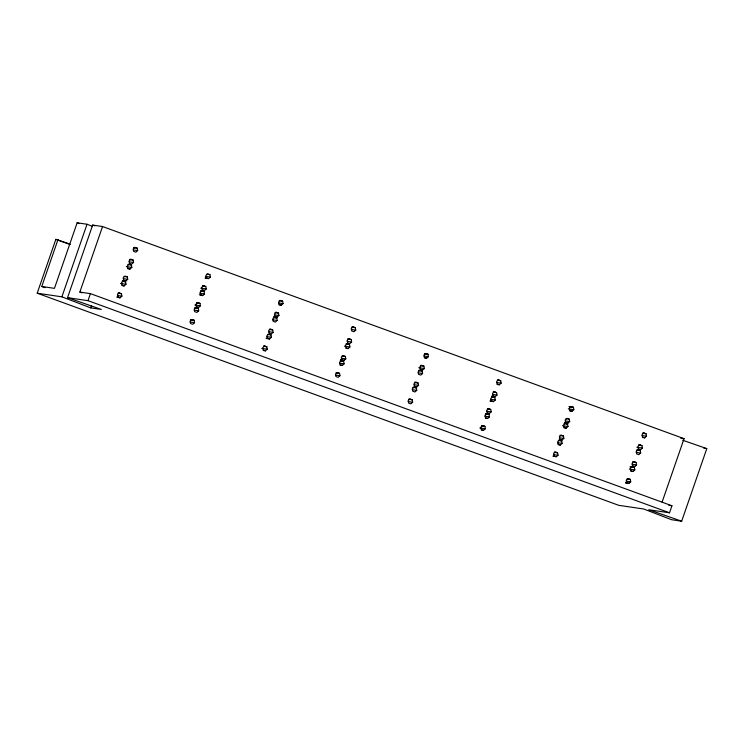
<?xml version="1.0" encoding="UTF-8"?>
<svg xmlns="http://www.w3.org/2000/svg" width="744" height="744" viewBox="0 0 744 744"><rect width="100%" height="100%" fill="white"/><g stroke="black" fill="none" stroke-linecap="round" stroke-linejoin="round"><path stroke-width="1.12" d="M682.685 440.225L706.8 448.623L681.671 521.2L671.646 519.731L643.7 508.998L618.729 505.325L37.2 293.192L55.846 239.345L69.964 244.041M45.021 287.677L41.748 286.487L57.967 239.661M92.368 226.297L87.029 224.251L77.144 222.8L54.452 288.347L41.748 286.487M37.2 293.192L61.892 296.828L87.029 224.251M61.892 296.828L90.74 307.886L101.324 309.439L67.537 297.656L92.665 225.079L102.551 226.529L684.071 438.662L662.132 502.033M82.026 292.876L79.85 292.085L102.551 226.529M67.537 297.656L87.997 300.66L90.433 293.638L671.953 505.771L669.526 512.793L648.777 509.742L681.671 521.2M90.74 307.886L91.484 305.719M137.677 250.579L135.854 252.197L133.622 251.379L133.204 248.942L135.027 247.324L137.259 248.143L137.677 250.579L133.26 249.928M133.557 262.474L131.735 264.092L129.502 263.274L129.084 260.837L130.907 259.219L133.139 260.037L133.557 262.474L129.14 261.823M130.014 269.049L131.837 267.431L131.418 264.994L129.186 264.185L127.364 265.803L127.782 268.24L130.014 269.049L127.81 268.733M125.903 280.944L127.717 279.326L127.308 276.889L125.066 276.071L123.244 277.698L123.662 280.135L125.903 280.944L122.583 280.46M124.183 285.91L125.996 284.292L125.587 281.855L123.346 281.037L121.523 282.655L121.942 285.092L124.183 285.91L121.97 285.584M120.063 297.805L121.886 296.186L121.467 293.75L119.226 292.931L117.413 294.55L117.822 296.986L120.063 297.805L117.85 297.479M210.366 277.094L208.543 278.712L206.311 277.893L205.893 275.466L207.715 273.839L209.948 274.657L210.366 277.094L205.948 276.442M204.423 290.606L206.246 288.988L205.828 286.552L203.596 285.733L201.773 287.351L202.191 289.788L204.423 290.606L202.219 290.281M202.712 295.573L204.526 293.945L204.116 291.518L201.875 290.699L200.052 292.318L200.471 294.754L202.712 295.573L200.499 295.247M198.592 307.458L200.415 305.84L199.997 303.403L197.755 302.594L195.942 304.212L196.351 306.649L198.592 307.458L196.379 307.142M198.695 310.806L196.872 312.424L194.63 311.606L194.221 309.178L196.035 307.551L198.276 308.369L198.695 310.806L194.277 310.155M194.575 322.701L192.752 324.319L190.52 323.501L190.101 321.064L191.924 319.446L194.156 320.264L194.575 322.701L190.157 322.05M281.232 305.226L283.055 303.608L282.636 301.171L280.404 300.362L278.582 301.98L279 304.417L281.232 305.226L279.028 304.901M277.121 317.121L278.935 315.502L278.526 313.066L276.284 312.248L274.462 313.875L274.88 316.302L277.121 317.121L274.908 316.795M277.224 320.469L275.401 322.087L273.16 321.269L272.75 318.832L274.564 317.214L276.805 318.032L277.224 320.469L272.806 319.818M273.104 332.363L271.281 333.982L269.04 333.163L268.631 330.727L270.444 329.108L272.685 329.927L273.104 332.363L268.686 331.712M269.561 338.939L271.383 337.32L270.965 334.884L268.733 334.075L266.91 335.693L267.329 338.129L269.561 338.939L266.25 338.455M265.441 350.833L267.263 349.215L266.845 346.778L264.613 345.96L262.79 347.588L263.209 350.024L265.441 350.833L263.237 350.508M355.744 330.122L353.93 331.75L351.689 330.931L351.27 328.495L353.093 326.876L355.334 327.695L355.744 330.122L351.326 329.48M351.633 342.017L349.81 343.635L347.569 342.826L347.16 340.389L348.973 338.771L351.214 339.58L351.633 342.017L347.216 341.366M348.09 348.601L349.913 346.983L349.494 344.546L347.253 343.728L345.439 345.356L345.848 347.783L348.09 348.601L345.886 348.276M343.97 360.496L345.793 358.878L345.374 356.441L343.142 355.623L341.319 357.241L341.738 359.678L343.97 360.496L340.659 360.012M342.249 365.462L344.072 363.835L343.654 361.407L341.422 360.589L339.599 362.207L340.017 364.644L342.249 365.462L340.045 365.137M339.952 375.729L338.139 377.348L335.897 376.538L335.479 374.102L337.302 372.484L339.534 373.293L339.952 375.729L335.535 375.088M426.619 358.264L428.442 356.646L428.023 354.209L425.782 353.391L423.968 355.009L424.378 357.446L426.619 358.264L424.406 357.938M422.499 370.159L424.322 368.54L423.903 366.104L421.662 365.285L419.849 366.904L420.258 369.34L422.499 370.159L420.295 369.833M422.601 373.497L420.779 375.116L418.547 374.306L418.128 371.87L419.951 370.252L422.183 371.061L422.601 373.497L418.184 372.846M416.659 387.01L418.481 385.392L418.063 382.955L415.831 382.137L414.008 383.764L414.427 386.192L416.659 387.01L414.454 386.685M416.761 390.358L414.947 391.976L412.706 391.158L412.288 388.721L414.11 387.103L416.352 387.922L416.761 390.358L412.343 389.707M412.641 402.253L410.828 403.871L408.586 403.053L408.168 400.616L409.991 398.998L412.232 399.816L412.641 402.253L408.224 401.602M499.308 384.778L501.131 383.16L500.712 380.723L498.48 379.905L496.657 381.523L497.076 383.96L499.308 384.778L497.104 384.453M497.011 395.055L495.188 396.673L492.956 395.854L492.537 393.418L494.36 391.8L496.592 392.618L497.011 395.055L492.593 394.404M493.467 401.639L495.29 400.012L494.872 397.584L492.64 396.766L490.817 398.384L491.235 400.821L493.467 401.639L490.156 401.146M489.357 413.524L491.17 411.906L490.761 409.47L488.52 408.661L486.697 410.279L487.115 412.715L489.357 413.524L487.143 413.208M487.636 418.491L489.45 416.873L489.041 414.436L486.799 413.618L484.976 415.245L485.395 417.672L487.636 418.491L485.423 418.165M483.516 430.385L485.339 428.767L484.921 426.331L482.679 425.512L480.866 427.13L481.275 429.567L483.516 430.385L481.303 430.06M571.996 411.293L573.819 409.674L573.401 407.238L571.169 406.429L569.346 408.047L569.764 410.483L571.996 411.293L569.792 410.967M567.877 423.187L569.699 421.569L569.281 419.132L567.049 418.314L565.226 419.942L565.645 422.369L567.877 423.187L564.566 422.704M566.165 428.153L567.979 426.535L567.57 424.099L565.328 423.28L563.506 424.898L563.924 427.335L566.165 428.153L563.952 427.828M562.046 440.048L563.859 438.43L563.45 435.993L561.209 435.175L559.386 436.793L559.804 439.23L562.046 440.048L559.832 439.723M560.325 445.005L562.148 443.387L561.729 440.95L559.488 440.141L557.674 441.759L558.084 444.196L560.325 445.005L558.112 444.68M558.028 455.282L556.205 456.9L553.973 456.081L553.555 453.654L555.377 452.027L557.609 452.845L558.028 455.282L553.61 454.631M644.685 437.816L646.508 436.189L646.09 433.761L643.858 432.943L642.035 434.561L642.453 436.998L644.685 437.816L642.481 437.491M640.575 449.702L642.388 448.083L641.979 445.647L639.738 444.838L637.915 446.456L638.333 448.892L640.575 449.702L638.361 449.376M640.677 453.05L638.854 454.668L636.613 453.849L636.204 451.413L638.017 449.795L640.259 450.613L640.677 453.05L636.26 452.399M634.734 466.562L636.557 464.944L636.139 462.508L633.897 461.689L632.084 463.307L632.493 465.744L634.734 466.562L632.521 466.237M633.014 471.529L634.837 469.901L634.418 467.474L632.186 466.655L630.363 468.274L630.782 470.71L633.014 471.529L630.81 471.203M628.894 483.414L630.717 481.796L630.298 479.359L628.066 478.55L626.243 480.168L626.662 482.605L628.894 483.414L625.583 482.93M133.929 247.408L136.143 247.733M133.948 247.659L137.259 248.143M129.809 259.303L132.023 259.628M129.828 259.544L133.139 260.037M206.637 274.173L209.948 274.657M128.098 264.269L130.302 264.594M128.108 264.511L131.418 264.994M205.223 277.977L207.427 278.303M126.313 266.622L131.837 267.431M205.232 278.228L207.437 278.554M202.508 285.817L204.712 286.142M202.517 286.068L205.828 286.552M123.988 276.405L127.308 276.889M200.722 288.179L206.246 288.988M279.316 300.446L281.52 300.762M279.326 300.688L282.636 301.171M123.299 278.674L127.717 279.326M200.787 290.783L202.991 291.109M200.796 291.025L204.116 291.518M278.637 302.957L283.055 303.608M122.258 281.12L124.462 281.446M122.276 281.372L125.587 281.855M200.108 293.303L204.526 293.945M199.383 294.838L201.587 295.163M120.482 283.483L125.996 284.292M275.196 312.331L277.4 312.657M275.206 312.582L278.526 313.066M196.667 302.678L198.871 303.003M196.686 302.92L199.997 303.403M274.517 314.852L278.935 315.502M352.005 326.96L354.209 327.286M352.014 327.202L355.334 327.695M118.138 293.015L120.351 293.341M118.157 293.257L121.467 293.75M273.792 316.386L275.996 316.712M194.891 305.031L200.415 305.84M273.476 317.297L275.689 317.623M273.494 317.539L276.805 318.032M117.468 295.535L121.886 296.186M194.947 307.635L197.16 307.96M194.965 307.886L198.276 308.369M116.734 297.07L118.947 297.395M79.85 292.085L90.433 293.638M347.885 338.855L350.099 339.18M347.904 339.097L351.214 339.58M269.356 329.192L271.569 329.518M269.375 329.434L272.685 329.927M424.694 353.474L426.907 353.8M424.712 353.716L428.023 354.209M190.827 319.529L193.04 319.855M190.845 319.781L194.156 320.264M346.165 343.812L348.378 344.137M346.183 344.063L349.494 344.546M424.024 355.995L428.442 356.646M267.654 334.4L270.965 334.884M344.388 346.174L349.913 346.983M266.966 336.669L271.383 337.32M266.231 338.213L268.445 338.539M420.574 365.369L422.787 365.695M420.593 365.611L423.903 366.104M342.063 355.958L345.374 356.441M418.798 367.722L424.322 368.54M497.383 379.989L499.596 380.314M497.401 380.24L500.712 380.723M263.525 346.044L265.729 346.369M263.534 346.295L266.845 346.778M341.375 358.227L345.793 358.878M418.853 370.335L421.067 370.652M418.872 370.577L422.183 371.061M496.713 382.509L501.131 383.16M340.64 359.761L342.854 360.087M261.739 348.406L267.263 349.215M340.334 360.673L342.538 360.998M340.343 360.914L343.654 361.407M339.655 363.193L344.072 363.835M493.263 391.883L495.476 392.209M493.281 392.135L496.592 392.618M414.743 382.221L416.947 382.546M414.752 382.472L418.063 382.955M570.071 406.512L572.285 406.829M568.983 406.587L573.401 407.238M336.214 372.567L338.418 372.893M336.223 372.809L339.534 373.293M491.858 395.938L494.072 396.264M414.064 384.741L418.481 385.392M491.551 396.85L493.756 397.175M491.561 397.091L494.872 397.584M568.295 408.865L573.819 409.674M413.022 387.187L415.226 387.512M413.032 387.429L416.352 387.922M490.873 399.37L495.29 400.012M490.147 400.904L492.351 401.23M565.97 418.649L569.281 419.132M487.432 408.744L489.636 409.07M487.441 408.986L490.761 409.47M565.282 420.918L569.699 421.569M680.686 438.16L684.071 438.662M642.769 433.027L644.974 433.352M642.779 433.268L646.09 433.761M408.902 399.082L411.107 399.407M408.912 399.323L412.232 399.816M564.557 422.453L566.761 422.778M486.753 411.255L491.17 411.906M564.24 423.364L566.444 423.689M564.25 423.606L567.57 424.099M642.091 435.547L646.508 436.189M485.711 413.701L487.915 414.027M485.73 413.952L489.041 414.436M562.464 425.717L567.979 426.535M703.796 448.186L706.8 448.623M485.041 416.222L489.45 416.873M638.65 444.921L640.854 445.238M638.659 445.163L641.979 445.647M560.12 435.259L562.325 435.584M560.139 435.5L563.45 435.993M636.873 447.274L642.388 448.083M481.591 425.596L483.805 425.921M481.61 425.847L484.921 426.331M559.451 437.779L563.859 438.43M636.929 449.878L639.143 450.204M636.948 450.129L640.259 450.613M479.815 427.958L485.339 428.767M558.4 440.225L560.613 440.541M558.419 440.467L561.729 440.95M557.73 442.736L562.148 443.387M632.809 461.773L635.023 462.098M632.828 462.024L636.139 462.508M554.28 452.11L556.493 452.436M554.299 452.361L557.609 452.845M632.14 464.293L636.557 464.944M631.089 466.739L633.302 467.065M630.001 466.823L634.418 467.474M552.876 456.165L555.089 456.491M629.312 469.092L634.837 469.901M626.987 478.876L630.298 479.359M626.299 481.145L630.717 481.796M625.574 482.689L627.778 483.014M668.782 505.306L671.953 505.771M92.665 225.079L94.851 225.841M77.144 222.8L79.329 223.591M55.846 239.345L70.029 244.525M87.997 300.66L669.526 512.793"/></g></svg>
